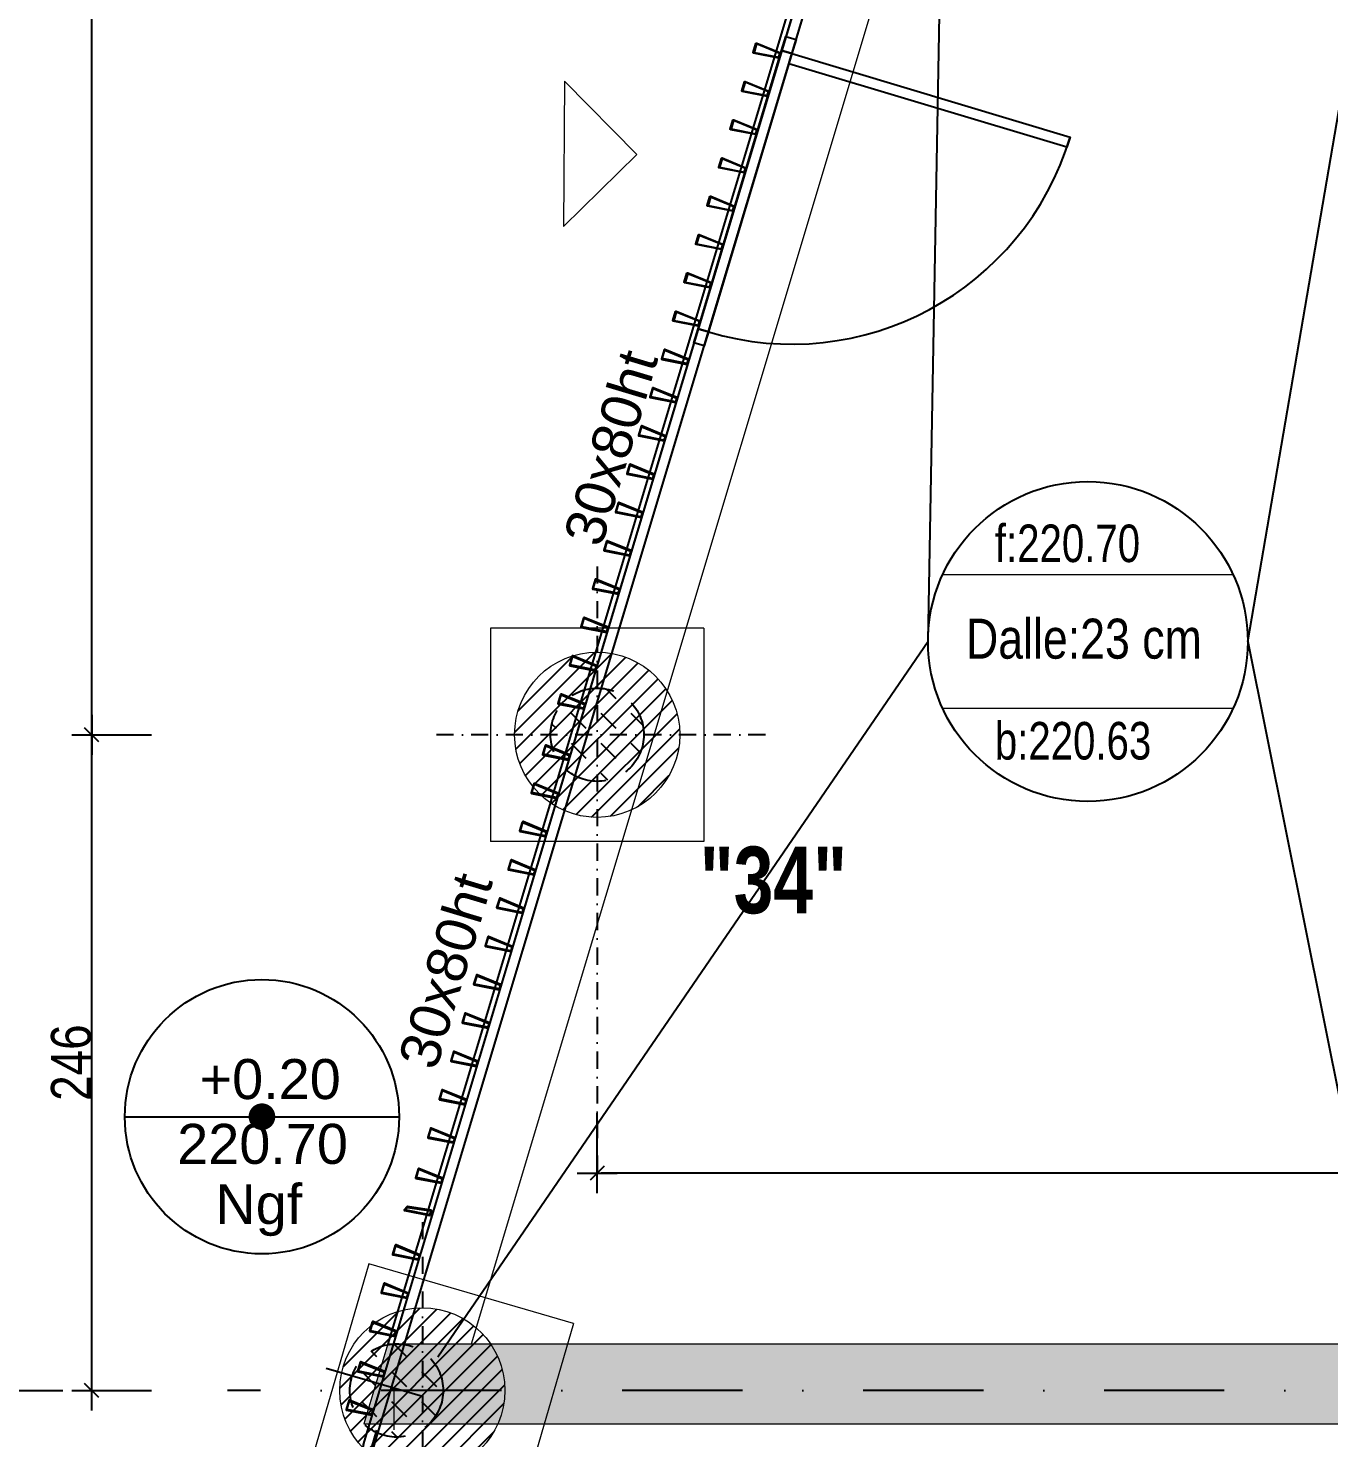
# Model space of a CAD drawing. Header units: centimetres. Extents: x 0 to 26456, y -12469 to -8269.
# Drawn here: x 21399 to 21887, y -11581 to -11052 of the extents above; entities that cross this region are included whole.
import ezdxf
from ezdxf.enums import TextEntityAlignment as Align

# ---------------------------------------------------------------- set-up
doc = ezdxf.new("R2010")
doc.units = ezdxf.units.CM
doc.header["$LTSCALE"] = 25.4
doc.header["$PDMODE"] = 1
doc.header["$PDSIZE"] = -2
doc.linetypes.add('CACHEX2', pattern=[19.05, 12.7, -6.35])
doc.linetypes.add('TIRETPTX2', pattern=[50.8, 25.4, -12.7, 0, -12.7])
for name, color, linetype in [('01_cote_gen', 4, 'Continuous'), ('01_linteaux', 2, 'Continuous'), ('01_murs_sup', 2, 'CACHEX2'), ('01_poch_murs', 253, 'Continuous'), ('01_texte', 230, 'Continuous'), ('AA_COTES', 2, 'Continuous')]:
    doc.layers.add(name, color=color, linetype=linetype)
for name, color, linetype, lineweight in [('01_murs_coup', 5, 'Continuous', 60), ('01_PIEUX', 5, 'Continuous', 60), ('B Général', 7, 'Continuous', 5)]:
    doc.layers.add(name, color=color, linetype=linetype, lineweight=lineweight)
doc.styles.add('Eurostile', font='')
doc.styles.add('impact', font='impact.ttf')
doc.styles.add('MATTE_TXT', font='arial.ttf')
doc.styles.add('STYLE2', font='ARIALN.TTF')
doc.styles.get('Eurostile').set_extended_font_data('Eurostile')
doc.dimstyles.new('JB50', dxfattribs={"dimscale": 0.1, "dimtxt": 150, "dimasz": 15, "dimexe": 0.1, "dimexo": 0.1, "dimgap": 0.09, "dimtad": 1, "dimdec": 1, "dimdsep": 46, "dimtxsty": 'STYLE2', "dimblk1": 'BOND_G', "dimblk2": 'BOND_D', "dimsah": 1, "dimcen": 1.5, "dimdle": 0.01, "dimse1": 1, "dimse2": 1, "dimclrd": 4, "dimclre": 2, "dimclrt": 6, "dimazin": 2, "dimtfac": 2.333333, "dimtdec": 1, "dimtix": 1, "dimtmove": 2, "dimatfit": 3, "dimldrblk": 'BOND_G', "dimfxl": 1, "dimtolj": 1, "dimtzin": 0, "dimarcsym": 0})

# ---------------------------------------------------------------- blocks, each defined once
blk = doc.blocks.new('BOND_G')
at = {"layer": 'AA_COTES', "color": 0}
for p, q in [((0, -5), (0, 15)), ((5, 0), (-5, 0)), ((1.77, 1.77), (-1.77, -1.77))]:
    blk.add_line(p, q, dxfattribs=at)
blk = doc.blocks.new('BOND_D')
at = {"layer": 'AA_COTES', "color": 0}
for p, q in [((0, 5), (0, -15)), ((5, 0), (-5, 0)), ((-1.77, -1.77), (1.77, 1.77))]:
    blk.add_line(p, q, dxfattribs=at)
blk = doc.blocks.new('*D111')
at = {"layer": '01_cote_gen', "color": 4, "lineweight": -2, "ltscale": 3, "transparency": 16777216}
blk.add_line((21423.11, -11315.92), (21423.11, -10481.12), dxfattribs=at)
at = {"layer": 'Defpoints', "color": 0, "ltscale": 3, "transparency": 16777216}
for p in [(21423.11, -10479.62), (21476.4, -10479.62), (21544.83, -11317.42)]:
    blk.add_point(p, dxfattribs=at)
at = {"layer": '01_cote_gen', "color": 4, "lineweight": -2, "ltscale": 3, "transparency": 16777216, "xscale": 1.5, "yscale": 1.5, "zscale": 1.5}
for name, p, rotation in [('BOND_D', (21423.11, -10479.62), 90), ('BOND_G', (21423.11, -11317.42), 270)]:
    blk.add_blockref(name, p, dxfattribs=dict(at, rotation=rotation))
at = {"layer": '01_cote_gen', "color": 6, "ltscale": 3, "transparency": 16777216, "insert": (21415.44, -10898.52), "char_height": 15, "attachment_point": 5, "rotation": 90, "style": 'STYLE2'}
blk.add_mtext('\\A1;837.8', dxfattribs=at)
blk = doc.blocks.new('*D112')
at = {"layer": '01_cote_gen', "color": 4, "lineweight": -2, "ltscale": 3, "transparency": 16777216}
blk.add_line((21389.84, -11561.94), (21389.84, -10481.12), dxfattribs=at)
at = {"layer": 'Defpoints', "color": 0, "ltscale": 3, "transparency": 16777216}
for p in [(21389.84, -10479.62), (21515.24, -10479.62), (21469.22, -11563.44)]:
    blk.add_point(p, dxfattribs=at)
at = {"layer": '01_cote_gen', "color": 4, "lineweight": -2, "ltscale": 3, "transparency": 16777216, "xscale": 1.5, "yscale": 1.5, "zscale": 1.5}
for name, p, rotation in [('BOND_D', (21389.84, -10479.62), 90), ('BOND_G', (21389.84, -11563.44), 270)]:
    blk.add_blockref(name, p, dxfattribs=dict(at, rotation=rotation))
at = {"layer": '01_cote_gen', "color": 6, "ltscale": 3, "transparency": 16777216, "insert": (21382.17, -11021.53), "char_height": 15, "attachment_point": 5, "rotation": 90, "style": 'STYLE2'}
blk.add_mtext('\\A1;1083.8', dxfattribs=at)
blk = doc.blocks.new('*D114')
at = {"layer": '01_cote_gen', "color": 4, "lineweight": -2, "ltscale": 3, "transparency": 16777216}
blk.add_line((22810.12, -11481.9), (21614.33, -11481.9), dxfattribs=at)
at = {"layer": 'Defpoints', "color": 0, "ltscale": 3, "transparency": 16777216}
for p in [(21612.83, -11481.9), (21612.83, -11487.2), (22811.62, -11483.03)]:
    blk.add_point(p, dxfattribs=at)
at = {"layer": '01_cote_gen', "color": 4, "lineweight": -2, "ltscale": 3, "transparency": 16777216, "xscale": 1.5, "yscale": 1.5, "zscale": 1.5, "rotation": 180}
blk.add_blockref('BOND_D', (21612.83, -11481.9), dxfattribs=at)
at = {"layer": '01_cote_gen', "color": 4, "lineweight": -2, "ltscale": 3, "transparency": 16777216, "xscale": 1.5, "yscale": 1.5, "zscale": 1.5}
blk.add_blockref('BOND_G', (22811.62, -11481.9), dxfattribs=at)
at = {"layer": '01_cote_gen', "color": 6, "ltscale": 3, "transparency": 16777216, "insert": (22212.22, -11474.23), "char_height": 15, "attachment_point": 5, "style": 'STYLE2'}
blk.add_mtext('\\A1;1198.8', dxfattribs=at)
blk = doc.blocks.new('*D115')
at = {"layer": '01_cote_gen', "color": 4, "lineweight": -2, "ltscale": 3, "transparency": 16777216}
blk.add_line((21423.11, -11561.94), (21423.11, -11318.92), dxfattribs=at)
at = {"layer": 'Defpoints', "color": 0, "ltscale": 3, "transparency": 16777216}
for p in [(21423.11, -11317.42), (21445.61, -11317.42), (21469.22, -11563.44)]:
    blk.add_point(p, dxfattribs=at)
at = {"layer": '01_cote_gen', "color": 4, "lineweight": -2, "ltscale": 3, "transparency": 16777216, "xscale": 1.5, "yscale": 1.5, "zscale": 1.5}
for name, p, rotation in [('BOND_D', (21423.11, -11317.42), 90), ('BOND_G', (21423.11, -11563.44), 270)]:
    blk.add_blockref(name, p, dxfattribs=dict(at, rotation=rotation))
at = {"layer": '01_cote_gen', "color": 6, "ltscale": 3, "transparency": 16777216, "insert": (21415.44, -11440.43), "char_height": 15, "attachment_point": 5, "rotation": 90, "style": 'STYLE2'}
blk.add_mtext('\\A1;246', dxfattribs=at)

msp = doc.modelspace()

# ---------------------------------------------------------------- hatches: boundary and pattern name
at = {"layer": '01_murs_sup', "ltscale": 3}
h = msp.add_hatch(dxfattribs=at)
h.set_pattern_fill('DASH', color=256, scale=2.5, angle=135)
h.paths.add_polyline_path([(21614.41, -11299.99), (21612.83, -11305.26), (21612.83, -11317.42), (21630.33, -11317.42, 0.38795)])
h.paths.add_polyline_path([(21612.83, -11305.26), (21612.83, -11299.92, 0.037778), (21610.2, -11300.12), (21605, -11317.42), (21609.18, -11317.42)])
h.paths.add_polyline_path([(21607.94, -11307.62, -0.386252), (21607.71, -11307.76), (21605.92, -11307.41), (21602.91, -11317.42), (21605, -11317.42)])
h.paths.add_polyline_path([(21605.92, -11307.41), (21599.46, -11306.13, 0.177143), (21595.33, -11317.42), (21602.91, -11317.42)])
h.paths.add_polyline_path([(21602.91, -11317.42), (21595.33, -11317.42, 0.07036), (21596.02, -11322.27), (21600.86, -11324.27)])
h.paths.add_polyline_path([(21605, -11317.42), (21602.91, -11317.42), (21600.86, -11324.27), (21602.55, -11324.96, -0.385626), (21602.67, -11325.2)])
h.paths.add_polyline_path([(21609.18, -11317.42), (21605, -11317.42), (21601.1, -11330.41, 0.060457), (21604.55, -11332.84)])
h.paths.add_polyline_path([(21600.77, -11324.56), (21596.13, -11322.64, 0.04755), (21597.41, -11325.71), (21600.26, -11326.27)])
h.paths.add_polyline_path([(21600.17, -11326.56), (21597.6, -11326.05, 0.047556), (21599.51, -11328.77)])
h.paths.add_polyline_path([(21602.2, -11326.77, -0.386252), (21601.97, -11326.91), (21600.17, -11326.56), (21599.51, -11328.77, 0.032738), (21601.1, -11330.41)])
h.paths.add_polyline_path([(21612.83, -11317.42), (21609.18, -11317.42), (21604.55, -11332.84, 0.123814), (21612.83, -11334.92)])
h.paths.add_polyline_path([(21630.33, -11317.42), (21612.83, -11317.42), (21612.83, -11334.92, 0.414214)])
h = msp.add_hatch(dxfattribs=at)
h.set_pattern_fill('DASH', color=256, scale=2.5, angle=135)
h.paths.add_polyline_path([(21534.22, -11546.26, 0.273566), (21520.87, -11558.05), (21529.89, -11560.69), (21530.7, -11557.99), (21523.03, -11556.47, -0.442739), (21522.88, -11556.22), (21523.89, -11552.85, -0.443391), (21524.16, -11552.72), (21531.39, -11555.7)])
h.paths.add_polyline_path([(21536.39, -11545.98, 0.031302), (21534.22, -11546.26), (21531.39, -11555.7), (21533.08, -11556.39, -0.385626), (21533.2, -11556.64)])
h.paths.add_polyline_path([(21540.5, -11546.2, 0.059007), (21536.39, -11545.98), (21531.81, -11561.25), (21535.65, -11562.37)])
h.paths.add_polyline_path([(21547.22, -11548.88, 0.104424), (21540.5, -11546.2), (21535.65, -11562.37), (21539.34, -11563.44), (21547.22, -11563.44)])
h.paths.add_polyline_path([(21547.22, -11548.88), (21547.22, -11563.44), (21555.02, -11563.44, 0.250892)])
h.paths.add_polyline_path([(21555.02, -11563.44), (21547.22, -11563.44), (21547.22, -11575.94), (21549.77, -11575.94, 0.201566)])
h.paths.add_polyline_path([(21547.22, -11565.74), (21539.34, -11563.44), (21536.58, -11563.44), (21536.58, -11575.94), (21547.22, -11575.94)])
h.paths.add_polyline_path([(21536.58, -11563.44), (21535.33, -11563.44), (21531.58, -11575.94), (21536.58, -11575.94)])
h.paths.add_polyline_path([(21531.58, -11575.94), (21530.51, -11579.48, 0.25519), (21547.22, -11578.01), (21547.22, -11575.94)])
h.paths.add_polyline_path([(21535.33, -11563.44), (21531.15, -11563.44), (21527.4, -11575.94), (21531.58, -11575.94)])
h.paths.add_polyline_path([(21531.15, -11563.44), (21529.06, -11563.44), (21527.08, -11570.07), (21528.77, -11570.76, -0.385626), (21528.88, -11571)])
h.paths.add_polyline_path([(21529.06, -11563.44), (21520.02, -11563.44, 0.056272), (21520.46, -11567.35), (21527.08, -11570.07)])
h.paths.add_polyline_path([(21529.89, -11560.69), (21520.87, -11558.05, 0.078431), (21520.02, -11563.44), (21529.06, -11563.44)])
h.paths.add_polyline_path([(21520.55, -11567.71, 0.052459), (21521.81, -11571.14), (21526.48, -11572.07), (21526.99, -11570.35)])
h.paths.add_polyline_path([(21526.39, -11572.36), (21521.98, -11571.48, 0.079726), (21525.27, -11575.94), (21525.31, -11575.94)])
h.paths.add_polyline_path([(21528.41, -11572.57, -0.386252), (21528.18, -11572.71), (21526.39, -11572.36), (21525.31, -11575.94), (21527.4, -11575.94)])
h.paths.add_polyline_path([(21531.58, -11575.94), (21527.4, -11575.94), (21526.96, -11577.4, 0.059007), (21530.51, -11579.48)])
at = {"layer": '01_poch_murs'}
h = msp.add_hatch(dxfattribs=at)
h.set_pattern_fill('ANSI31', color=256, scale=1.5)
h.set_pattern_definition([(45, (3404.137, -2614.154), (-3.367596, 3.367596), [])])
h.paths.add_polyline_path([(21612.83, -11286.42, 0.414214), (21581.83, -11317.42), (21612.83, -11317.42)])
h.paths.add_polyline_path([(21612.83, -11317.42), (21581.83, -11317.42, 0.414214), (21612.83, -11348.42)])
h.paths.add_polyline_path([(21612.83, -11286.42), (21612.83, -11317.42), (21643.83, -11317.42, 0.414214)])
h.paths.add_polyline_path([(21643.83, -11317.42), (21612.83, -11317.42), (21612.83, -11348.42, 0.414214)])
at = {"layer": '01_poch_murs', "ltscale": 3}
h = msp.add_hatch(color=256, dxfattribs=at)
h.dxf.hatch_style = 1
h.paths.add_polyline_path([(22483.71, -11341.51, -0.131255), (22467.71, -11341.51), (22467.71, -11545.94), (22354.29, -11545.94), (22354.29, -11575.94), (22483.71, -11575.94)])
h.paths.add_polyline_path([(22354.29, -11545.94), (22339.87, -11545.94, -0.151103), (22345.29, -11563.44, -0.104127), (22342.66, -11575.94), (22354.29, -11575.94)])
h.paths.add_polyline_path([(22345.29, -11563.44, 0.151103), (22339.87, -11545.94), (22288.7, -11545.94, 0.151103), (22283.29, -11563.44, 0.104127), (22285.92, -11575.94), (22342.66, -11575.94, 0.104127)])
h.paths.add_polyline_path([(22288.7, -11545.94), (22274.29, -11545.94), (22274.29, -11575.94), (22285.92, -11575.94, -0.104127), (22283.29, -11563.44, -0.151103)])
h.paths.add_polyline_path([(22274.29, -11545.94), (21979.24, -11545.94), (21979.24, -11575.94), (22274.29, -11575.94)])
h.paths.add_polyline_path([(21979.24, -11545.94), (21964.83, -11545.94, -0.151103), (21970.24, -11563.44, -0.104127), (21967.61, -11575.94), (21979.24, -11575.94)])
h.paths.add_polyline_path([(21964.83, -11545.94), (21922.04, -11545.94), (21922.04, -11575.94), (21967.61, -11575.94, 0.104127), (21970.24, -11563.44, 0.151103)])
h.paths.add_polyline_path([(21922.04, -11545.94), (21913.65, -11545.94, 0.151103), (21908.24, -11563.44, 0.104127), (21910.87, -11575.94), (21922.04, -11575.94)])
h.paths.add_polyline_path([(21908.24, -11563.44, -0.10414), (21910.87, -11550.94), (21909.87, -11545.94), (21899.24, -11545.94), (21899.24, -11575.94), (21910.87, -11575.94, -0.104127)])
h.paths.add_polyline_path([(21899.24, -11545.94), (21601.76, -11545.94), (21593, -11575.94), (21899.24, -11575.94)])
h.paths.add_polyline_path([(21601.76, -11545.94), (21572.81, -11545.94, -0.151096), (21578.22, -11563.44, -0.104134), (21575.59, -11575.94), (21593, -11575.94)])
h.paths.add_polyline_path([(21572.81, -11545.94), (21534.32, -11545.94), (21525.31, -11575.94), (21575.59, -11575.94, 0.104134), (21578.22, -11563.44, 0.151096)])
at = {"layer": '01_poch_murs'}
h = msp.add_hatch(dxfattribs=at)
h.set_pattern_fill('ANSI31', color=256, scale=1.5)
h.set_pattern_definition([(45, (3338.5287, -2860.176), (-3.367596, 3.367596), [])])
h.paths.add_polyline_path([(21547.22, -11532.44, 0.414214), (21516.22, -11563.44), (21547.22, -11563.44)])
h.paths.add_polyline_path([(21547.22, -11563.44), (21516.22, -11563.44, 0.414214), (21547.22, -11594.44)])
h.paths.add_polyline_path([(21547.22, -11532.44), (21547.22, -11563.44), (21578.22, -11563.44, 0.414214)])
h.paths.add_polyline_path([(21578.22, -11563.44), (21547.22, -11563.44), (21547.22, -11594.44, 0.414214)])

# ---------------------------------------------------------------- linework, layer by layer
at = {"layer": '01_cote_gen', "ltscale": 3}
msp.add_line((21547.22, -11565.74), (21511.17, -11555.22), dxfattribs=at)
at = {"layer": '01_linteaux', "linetype": 'Continuous'}
for p, q in [((21950.46, -10159.62), (21534.32, -11545.94)), ((21726.93, -10911.25), (21525.05, -11583.77)), ((21530.15, -11580.68), (21730.76, -10912.4)), ((21477.07, -11760.29), (21530.16, -11578.38)), ((21530.16, -11580.68), (21530.15, -11580.68))]:
    msp.add_line(p, q, dxfattribs=at)
at = {"layer": '01_linteaux', "linetype": 'TIRETPTX2', "ltscale": 0.01}
for p, q in [((21612.83, -11254.26), (21612.83, -11487.2)), ((21675.99, -11317.42), (21549.67, -11317.42)), ((21547.22, -11500.29), (21547.22, -11626.6))]:
    msp.add_line(p, q, dxfattribs=at)
at = {"layer": '01_linteaux', "linetype": 'TIRETPTX2', "ltscale": 0.07}
msp.add_line((24018.35, -11563.44), (21474.06, -11563.44), dxfattribs=at)
at = {"layer": '01_linteaux', "linetype": 'Continuous', "flags": 128}
for points in [[(21477.07, -11762.59), (21530.16, -11580.68), (21530.15, -11580.68), (21730.76, -10912.4), (21726.93, -10911.25), (21525.05, -11583.77), (21525.09, -11583.78), (21473.28, -11761.31)], [(21681.42, -11061.81), (21672.68, -11058.24), (21671.73, -11061.39), (21681, -11063.21)], [(21682.06, -11060.7), (21683.64, -11055.46), (21687.47, -11056.61), (21685.9, -11061.85)], [(21682.06, -11060.7), (21685.9, -11061.85), (21654.56, -11166.25), (21650.73, -11165.1)], [(21684.75, -11065.68), (21685.9, -11061.85), (21790.29, -11093.19), (21789.14, -11097.02)], [(21677.11, -11076.18), (21668.36, -11072.61), (21667.42, -11075.76), (21676.69, -11077.57)], [(21672.79, -11090.55), (21664.05, -11086.98), (21663.1, -11090.13), (21672.37, -11091.94)], [(21668.48, -11104.92), (21659.74, -11101.34), (21658.79, -11104.5), (21668.06, -11106.31)], [(21664.17, -11119.29), (21655.42, -11115.71), (21654.48, -11118.87), (21663.75, -11120.68)], [(21659.85, -11133.65), (21651.11, -11130.08), (21650.16, -11133.24), (21659.43, -11135.05)], [(21655.54, -11148.02), (21646.8, -11144.45), (21645.85, -11147.6), (21655.12, -11149.42)], [(21651.23, -11162.39), (21642.48, -11158.82), (21641.54, -11161.97), (21650.81, -11163.79)], [(21649.15, -11170.37), (21650.73, -11165.1), (21654.56, -11166.25), (21652.98, -11171.52)], [(21646.5, -11178.13), (21637.24, -11176.3), (21638.18, -11173.15), (21646.92, -11176.74)], [(21642.19, -11192.5), (21632.92, -11190.67), (21633.87, -11187.51), (21642.61, -11191.11)], [(21637.87, -11206.87), (21628.61, -11205.04), (21629.56, -11201.88), (21638.29, -11205.48)], [(21633.56, -11221.24), (21624.3, -11219.41), (21625.24, -11216.25), (21633.98, -11219.84)], [(21629.25, -11235.61), (21619.98, -11233.78), (21620.93, -11230.62), (21629.67, -11234.21)], [(21624.94, -11249.98), (21615.67, -11248.14), (21616.62, -11244.99), (21625.35, -11248.58)], [(21624.94, -11249.98), (21615.67, -11248.14), (21616.62, -11244.99), (21625.35, -11248.58)], [(21620.62, -11264.34), (21611.36, -11262.51), (21612.3, -11259.36), (21621.04, -11262.95)], [(21620.62, -11264.34), (21611.36, -11262.51), (21612.3, -11259.36), (21621.04, -11262.95)], [(21616.31, -11278.71), (21607.04, -11276.88), (21607.99, -11273.73), (21616.73, -11277.32)], [(21616.31, -11278.71), (21607.04, -11276.88), (21607.99, -11273.73), (21616.73, -11277.32)], [(21612, -11293.08), (21602.73, -11291.25), (21603.68, -11288.09), (21612.41, -11291.69)], [(21612, -11293.08), (21602.73, -11291.25), (21603.68, -11288.09), (21612.41, -11291.69)], [(21607.68, -11307.45), (21598.42, -11305.62), (21599.37, -11302.46), (21608.1, -11306.06)], [(21607.68, -11307.45), (21598.42, -11305.62), (21599.37, -11302.46), (21608.1, -11306.06)], [(21601.93, -11326.6), (21592.67, -11324.77), (21593.62, -11321.61), (21602.35, -11325.21)], [(21601.93, -11326.6), (21592.67, -11324.77), (21593.62, -11321.61), (21602.35, -11325.21)], [(21597.62, -11340.97), (21588.36, -11339.14), (21589.3, -11335.98), (21598.04, -11339.57)], [(21597.62, -11340.97), (21588.36, -11339.14), (21589.3, -11335.98), (21598.04, -11339.57)], [(21593.31, -11355.34), (21584.04, -11353.5), (21584.99, -11350.35), (21593.73, -11353.94)], [(21593.31, -11355.34), (21584.04, -11353.5), (21584.99, -11350.35), (21593.73, -11353.94)], [(21588.99, -11369.71), (21579.73, -11367.87), (21580.68, -11364.72), (21589.41, -11368.31)], [(21588.99, -11369.71), (21579.73, -11367.87), (21580.68, -11364.72), (21589.41, -11368.31)], [(21584.68, -11384.07), (21575.42, -11382.24), (21576.36, -11379.09), (21585.1, -11382.68)], [(21584.68, -11384.07), (21575.42, -11382.24), (21576.36, -11379.09), (21585.1, -11382.68)], [(21580.37, -11398.44), (21571.1, -11396.61), (21572.05, -11393.46), (21580.79, -11397.05)], [(21580.37, -11398.44), (21571.1, -11396.61), (21572.05, -11393.46), (21580.79, -11397.05)], [(21576.06, -11412.81), (21566.79, -11410.98), (21567.74, -11407.82), (21576.47, -11411.42)], [(21576.06, -11412.81), (21566.79, -11410.98), (21567.74, -11407.82), (21576.47, -11411.42)], [(21571.74, -11427.18), (21562.48, -11425.35), (21563.43, -11422.19), (21572.16, -11425.79)], [(21571.74, -11427.18), (21562.48, -11425.35), (21563.43, -11422.19), (21572.16, -11425.79)], [(21567.43, -11441.55), (21558.16, -11439.72), (21559.11, -11436.56), (21567.85, -11440.15)], [(21567.43, -11441.55), (21558.16, -11439.72), (21559.11, -11436.56), (21567.85, -11440.15)], [(21563.12, -11455.92), (21553.85, -11454.08), (21554.8, -11450.93), (21563.53, -11454.52)], [(21563.12, -11455.92), (21553.85, -11454.08), (21554.8, -11450.93), (21563.53, -11454.52)], [(21558.8, -11470.29), (21549.54, -11468.45), (21550.49, -11465.3), (21559.22, -11468.89)], [(21558.8, -11470.29), (21549.54, -11468.45), (21550.49, -11465.3), (21559.22, -11468.89)], [(21554.26, -11485.42), (21545, -11483.59), (21545.94, -11480.43), (21554.68, -11484.03)], [(21554.26, -11485.42), (21545, -11483.59), (21545.94, -11480.43), (21554.68, -11484.03)], [(21549.95, -11497.49), (21540.68, -11495.66), (21541.63, -11494.8), (21550.37, -11496.1)], [(21549.95, -11497.49), (21540.68, -11495.66), (21541.63, -11494.8), (21550.37, -11496.1)], [(21545.63, -11514.16), (21536.37, -11512.33), (21537.32, -11509.17), (21546.05, -11512.76)], [(21541.32, -11528.53), (21532.06, -11526.69), (21533, -11523.54), (21541.74, -11527.13)], [(21537.01, -11542.9), (21527.74, -11541.06), (21528.69, -11537.91), (21537.43, -11541.5)], [(21532.46, -11558.03), (21523.2, -11556.2), (21524.15, -11553.04), (21532.88, -11556.64)], [(21528.15, -11572.4), (21518.89, -11570.57), (21519.83, -11567.41), (21528.57, -11571)]]:
    msp.add_lwpolyline(points, close=True, dxfattribs=at)
at = {"layer": '01_linteaux', "linetype": 'Continuous'}
for points in [[(21672.69, -11057.92), (21681.62, -11061.57, -0.386252), (21681.73, -11061.81), (21681.26, -11063.38, -0.385626), (21681.03, -11063.52), (21671.56, -11061.67, -0.443391), (21671.41, -11061.41), (21672.42, -11058.05, -0.442739), (21672.69, -11057.92)], [(21668.38, -11072.29), (21677.3, -11075.94, -0.386252), (21677.42, -11076.18), (21676.95, -11077.75, -0.385626), (21676.72, -11077.89), (21667.25, -11076.04, -0.443391), (21667.1, -11075.78), (21668.11, -11072.41, -0.442739), (21668.38, -11072.29)], [(21664.06, -11086.66), (21672.99, -11090.31, -0.386252), (21673.11, -11090.55), (21672.63, -11092.12, -0.385626), (21672.4, -11092.25), (21662.94, -11090.4, -0.443391), (21662.78, -11090.15), (21663.79, -11086.78, -0.442739), (21664.06, -11086.66)], [(21659.75, -11101.02), (21668.68, -11104.67, -0.386252), (21668.79, -11104.92), (21668.32, -11106.48, -0.385626), (21668.09, -11106.62), (21658.62, -11104.77, -0.443391), (21658.47, -11104.52), (21659.48, -11101.15, -0.442739), (21659.75, -11101.02)], [(21655.44, -11115.39), (21664.36, -11119.04, -0.386252), (21664.48, -11119.28), (21664.01, -11120.85, -0.385626), (21663.78, -11120.99), (21654.31, -11119.14, -0.443391), (21654.16, -11118.89), (21655.17, -11115.52, -0.442739), (21655.44, -11115.39)], [(21651.12, -11129.76), (21660.05, -11133.41, -0.386252), (21660.17, -11133.65), (21659.7, -11135.22, -0.385626), (21659.47, -11135.36), (21650, -11133.51, -0.443391), (21649.84, -11133.26), (21650.86, -11129.89, -0.442739), (21651.12, -11129.76)], [(21646.81, -11144.13), (21655.74, -11147.78, -0.386252), (21655.85, -11148.02), (21655.38, -11149.59, -0.385626), (21655.15, -11149.73), (21645.68, -11147.88, -0.443391), (21645.53, -11147.62), (21646.54, -11144.26, -0.442739), (21646.81, -11144.13)], [(21642.5, -11158.5), (21651.42, -11162.15, -0.386252), (21651.54, -11162.39), (21651.07, -11163.96, -0.385626), (21650.84, -11164.1), (21641.37, -11162.25, -0.443391), (21641.22, -11161.99), (21642.23, -11158.63, -0.442739), (21642.5, -11158.5)], [(21637.07, -11176.57), (21646.53, -11178.45, 0.386252), (21646.76, -11178.31), (21647.23, -11176.74, 0.385626), (21647.12, -11176.5), (21638.2, -11172.83, 0.443391), (21637.93, -11172.95), (21636.92, -11176.32, 0.442739), (21637.07, -11176.57)], [(21632.76, -11190.94), (21642.22, -11192.81, 0.386252), (21642.45, -11192.68), (21642.92, -11191.11, 0.385626), (21642.8, -11190.86), (21633.88, -11187.2, 0.443391), (21633.61, -11187.32), (21632.6, -11190.69, 0.442739), (21632.76, -11190.94)], [(21628.44, -11205.31), (21637.91, -11207.18, 0.386252), (21638.14, -11207.04), (21638.61, -11205.48, 0.385626), (21638.49, -11205.23), (21629.57, -11201.56, 0.443391), (21629.3, -11201.69), (21628.29, -11205.06, 0.442739), (21628.44, -11205.31)], [(21624.13, -11219.68), (21633.59, -11221.55, 0.386252), (21633.82, -11221.41), (21634.29, -11219.84, 0.385626), (21634.18, -11219.6), (21625.26, -11215.93, 0.443391), (21624.99, -11216.06), (21623.98, -11219.43, 0.442739), (21624.13, -11219.68)], [(21619.82, -11234.05), (21629.28, -11235.92, 0.386252), (21629.51, -11235.78), (21629.98, -11234.21, 0.385626), (21629.86, -11233.97), (21620.94, -11230.3, 0.443391), (21620.68, -11230.43), (21619.66, -11233.79, 0.442739), (21619.82, -11234.05)], [(21536.2, -11512.6), (21545.66, -11514.47, 0.386252), (21545.89, -11514.33), (21546.37, -11512.76, 0.385626), (21546.25, -11512.52), (21537.33, -11508.85, 0.443391), (21537.06, -11508.98), (21536.05, -11512.35, 0.442739), (21536.2, -11512.6)], [(21531.89, -11526.97), (21541.35, -11528.84, 0.386252), (21541.58, -11528.7), (21542.05, -11527.13, 0.385626), (21541.94, -11526.89), (21533.01, -11523.22, 0.443391), (21532.75, -11523.35), (21531.74, -11526.71, 0.442739), (21531.89, -11526.97)], [(21527.58, -11541.34), (21537.04, -11543.21, 0.386252), (21537.27, -11543.07), (21537.74, -11541.5, 0.385626), (21537.62, -11541.26), (21528.7, -11537.59, 0.443391), (21528.43, -11537.72), (21527.42, -11541.08, 0.442739), (21527.58, -11541.34)], [(21523.03, -11556.47), (21532.49, -11558.34, 0.386252), (21532.72, -11558.2), (21533.2, -11556.64, 0.385626), (21533.08, -11556.39), (21524.16, -11552.72, 0.443391), (21523.89, -11552.85), (21522.88, -11556.22, 0.442739), (21523.03, -11556.47)], [(21518.72, -11570.84), (21528.18, -11572.71, 0.386252), (21528.41, -11572.57), (21528.88, -11571, 0.385626), (21528.77, -11570.76), (21519.85, -11567.09, 0.443391), (21519.58, -11567.22), (21518.57, -11570.59, 0.442739), (21518.72, -11570.84)]]:
    msp.add_lwpolyline(points, format="xyb", close=True, dxfattribs=at)
at = {"layer": '01_linteaux', "linetype": 'Continuous', "flags": 128}
for points in [[(21672.69, -11057.92), (21681.62, -11061.57, -0.386252), (21681.73, -11061.81), (21681.26, -11063.38, -0.385626), (21681.03, -11063.52), (21671.56, -11061.67, -0.443391), (21671.41, -11061.41), (21672.42, -11058.05, -0.442739), (21672.69, -11057.92)], [(21668.38, -11072.29), (21677.3, -11075.94, -0.386252), (21677.42, -11076.18), (21676.95, -11077.75, -0.385626), (21676.72, -11077.89), (21667.25, -11076.04, -0.443391), (21667.1, -11075.78), (21668.11, -11072.41, -0.442739), (21668.38, -11072.29)], [(21664.06, -11086.66), (21672.99, -11090.31, -0.386252), (21673.11, -11090.55), (21672.63, -11092.12, -0.385626), (21672.4, -11092.25), (21662.94, -11090.4, -0.443391), (21662.78, -11090.15), (21663.79, -11086.78, -0.442739), (21664.06, -11086.66)], [(21659.75, -11101.02), (21668.68, -11104.67, -0.386252), (21668.79, -11104.92), (21668.32, -11106.48, -0.385626), (21668.09, -11106.62), (21658.62, -11104.77, -0.443391), (21658.47, -11104.52), (21659.48, -11101.15, -0.442739), (21659.75, -11101.02)], [(21655.44, -11115.39), (21664.36, -11119.04, -0.386252), (21664.48, -11119.28), (21664.01, -11120.85, -0.385626), (21663.78, -11120.99), (21654.31, -11119.14, -0.443391), (21654.16, -11118.89), (21655.17, -11115.52, -0.442739), (21655.44, -11115.39)], [(21651.12, -11129.76), (21660.05, -11133.41, -0.386252), (21660.17, -11133.65), (21659.7, -11135.22, -0.385626), (21659.47, -11135.36), (21650, -11133.51, -0.443391), (21649.84, -11133.26), (21650.86, -11129.89, -0.442739), (21651.12, -11129.76)], [(21646.81, -11144.13), (21655.74, -11147.78, -0.386252), (21655.85, -11148.02), (21655.38, -11149.59, -0.385626), (21655.15, -11149.73), (21645.68, -11147.88, -0.443391), (21645.53, -11147.62), (21646.54, -11144.26, -0.442739), (21646.81, -11144.13)], [(21642.5, -11158.5), (21651.42, -11162.15, -0.386252), (21651.54, -11162.39), (21651.07, -11163.96, -0.385626), (21650.84, -11164.1), (21641.37, -11162.25, -0.443391), (21641.22, -11161.99), (21642.23, -11158.63, -0.442739), (21642.5, -11158.5)], [(21637.07, -11176.57), (21646.53, -11178.45, 0.386252), (21646.76, -11178.31), (21647.23, -11176.74, 0.385626), (21647.12, -11176.5), (21638.2, -11172.83, 0.443391), (21637.93, -11172.95), (21636.92, -11176.32, 0.442739), (21637.07, -11176.57)], [(21632.76, -11190.94), (21642.22, -11192.81, 0.386252), (21642.45, -11192.68), (21642.92, -11191.11, 0.385626), (21642.8, -11190.86), (21633.88, -11187.2, 0.443391), (21633.61, -11187.32), (21632.6, -11190.69, 0.442739), (21632.76, -11190.94)], [(21628.44, -11205.31), (21637.91, -11207.18, 0.386252), (21638.14, -11207.04), (21638.61, -11205.48, 0.385626), (21638.49, -11205.23), (21629.57, -11201.56, 0.443391), (21629.3, -11201.69), (21628.29, -11205.06, 0.442739), (21628.44, -11205.31)], [(21624.13, -11219.68), (21633.59, -11221.55, 0.386252), (21633.82, -11221.41), (21634.29, -11219.84, 0.385626), (21634.18, -11219.6), (21625.26, -11215.93, 0.443391), (21624.99, -11216.06), (21623.98, -11219.43, 0.442739), (21624.13, -11219.68)], [(21619.82, -11234.05), (21629.28, -11235.92, 0.386252), (21629.51, -11235.78), (21629.98, -11234.21, 0.385626), (21629.86, -11233.97), (21620.94, -11230.3, 0.443391), (21620.68, -11230.43), (21619.66, -11233.79, 0.442739), (21619.82, -11234.05)], [(21615.5, -11248.42), (21624.97, -11250.29, 0.386252), (21625.2, -11250.15), (21625.67, -11248.58, 0.385626), (21625.55, -11248.34), (21616.63, -11244.67, 0.443391), (21616.36, -11244.8), (21615.35, -11248.16, 0.442739), (21615.5, -11248.42)], [(21615.5, -11248.42), (21624.97, -11250.29, 0.386252), (21625.2, -11250.15), (21625.67, -11248.58, 0.385626), (21625.55, -11248.34), (21616.63, -11244.67, 0.443391), (21616.36, -11244.8), (21615.35, -11248.16, 0.442739), (21615.5, -11248.42)], [(21611.19, -11262.79), (21620.65, -11264.66, 0.386252), (21620.88, -11264.52), (21621.35, -11262.95, 0.385626), (21621.24, -11262.71), (21612.32, -11259.04, 0.443391), (21612.05, -11259.17), (21611.04, -11262.53, 0.442739), (21611.19, -11262.79)], [(21611.19, -11262.79), (21620.65, -11264.66, 0.386252), (21620.88, -11264.52), (21621.35, -11262.95, 0.385626), (21621.24, -11262.71), (21612.32, -11259.04, 0.443391), (21612.05, -11259.17), (21611.04, -11262.53, 0.442739), (21611.19, -11262.79)], [(21606.88, -11277.15), (21616.34, -11279.03, 0.386252), (21616.57, -11278.89), (21617.04, -11277.32, 0.385626), (21616.93, -11277.08), (21608, -11273.41, 0.443391), (21607.74, -11273.53), (21606.73, -11276.9, 0.442739), (21606.88, -11277.15)], [(21606.88, -11277.15), (21616.34, -11279.03, 0.386252), (21616.57, -11278.89), (21617.04, -11277.32, 0.385626), (21616.93, -11277.08), (21608, -11273.41, 0.443391), (21607.74, -11273.53), (21606.73, -11276.9, 0.442739), (21606.88, -11277.15)], [(21602.56, -11291.52), (21612.03, -11293.39, 0.386252), (21612.26, -11293.26), (21612.73, -11291.69, 0.385626), (21612.61, -11291.44), (21603.69, -11287.78, 0.443391), (21603.42, -11287.9), (21602.41, -11291.27, 0.442739), (21602.56, -11291.52)], [(21602.56, -11291.52), (21612.03, -11293.39, 0.386252), (21612.26, -11293.26), (21612.73, -11291.69, 0.385626), (21612.61, -11291.44), (21603.69, -11287.78, 0.443391), (21603.42, -11287.9), (21602.41, -11291.27, 0.442739), (21602.56, -11291.52)], [(21598.25, -11305.89), (21607.71, -11307.76, 0.386252), (21607.94, -11307.62), (21608.41, -11306.06, 0.385626), (21608.3, -11305.81), (21599.38, -11302.14, 0.443391), (21599.11, -11302.27), (21598.1, -11305.64, 0.442739), (21598.25, -11305.89)], [(21598.25, -11305.89), (21607.71, -11307.76, 0.386252), (21607.94, -11307.62), (21608.41, -11306.06, 0.385626), (21608.3, -11305.81), (21599.38, -11302.14, 0.443391), (21599.11, -11302.27), (21598.1, -11305.64, 0.442739), (21598.25, -11305.89)], [(21592.5, -11325.04), (21601.97, -11326.91, 0.386252), (21602.2, -11326.77), (21602.67, -11325.2, 0.385626), (21602.55, -11324.96), (21593.63, -11321.29, 0.443391), (21593.36, -11321.42), (21592.35, -11324.79, 0.442739), (21592.5, -11325.04)], [(21592.5, -11325.04), (21601.97, -11326.91, 0.386252), (21602.2, -11326.77), (21602.67, -11325.2, 0.385626), (21602.55, -11324.96), (21593.63, -11321.29, 0.443391), (21593.36, -11321.42), (21592.35, -11324.79, 0.442739), (21592.5, -11325.04)], [(21588.19, -11339.41), (21597.65, -11341.28, 0.386252), (21597.88, -11341.14), (21598.35, -11339.57, 0.385626), (21598.24, -11339.33), (21589.32, -11335.66, 0.443391), (21589.05, -11335.79), (21588.04, -11339.16, 0.442739), (21588.19, -11339.41)], [(21588.19, -11339.41), (21597.65, -11341.28, 0.386252), (21597.88, -11341.14), (21598.35, -11339.57, 0.385626), (21598.24, -11339.33), (21589.32, -11335.66, 0.443391), (21589.05, -11335.79), (21588.04, -11339.16, 0.442739), (21588.19, -11339.41)], [(21583.88, -11353.78), (21593.34, -11355.65, 0.386252), (21593.57, -11355.51), (21594.04, -11353.94, 0.385626), (21593.92, -11353.7), (21585, -11350.03, 0.443391), (21584.74, -11350.16), (21583.72, -11353.52, 0.442739), (21583.88, -11353.78)], [(21583.88, -11353.78), (21593.34, -11355.65, 0.386252), (21593.57, -11355.51), (21594.04, -11353.94, 0.385626), (21593.92, -11353.7), (21585, -11350.03, 0.443391), (21584.74, -11350.16), (21583.72, -11353.52, 0.442739), (21583.88, -11353.78)], [(21579.56, -11368.15), (21589.03, -11370.02, 0.386252), (21589.26, -11369.88), (21589.73, -11368.31, 0.385626), (21589.61, -11368.07), (21580.69, -11364.4, 0.443391), (21580.42, -11364.53), (21579.41, -11367.89, 0.442739), (21579.56, -11368.15)], [(21579.56, -11368.15), (21589.03, -11370.02, 0.386252), (21589.26, -11369.88), (21589.73, -11368.31, 0.385626), (21589.61, -11368.07), (21580.69, -11364.4, 0.443391), (21580.42, -11364.53), (21579.41, -11367.89, 0.442739), (21579.56, -11368.15)], [(21575.25, -11382.51), (21584.71, -11384.39, 0.386252), (21584.94, -11384.25), (21585.41, -11382.68, 0.385626), (21585.3, -11382.44), (21576.38, -11378.77, 0.443391), (21576.11, -11378.89), (21575.1, -11382.26, 0.442739), (21575.25, -11382.51)], [(21575.25, -11382.51), (21584.71, -11384.39, 0.386252), (21584.94, -11384.25), (21585.41, -11382.68, 0.385626), (21585.3, -11382.44), (21576.38, -11378.77, 0.443391), (21576.11, -11378.89), (21575.1, -11382.26, 0.442739), (21575.25, -11382.51)], [(21570.94, -11396.88), (21580.4, -11398.75, 0.386252), (21580.63, -11398.62), (21581.1, -11397.05, 0.385626), (21580.99, -11396.81), (21572.06, -11393.14, 0.443391), (21571.8, -11393.26), (21570.79, -11396.63, 0.442739), (21570.94, -11396.88)], [(21570.94, -11396.88), (21580.4, -11398.75, 0.386252), (21580.63, -11398.62), (21581.1, -11397.05, 0.385626), (21580.99, -11396.81), (21572.06, -11393.14, 0.443391), (21571.8, -11393.26), (21570.79, -11396.63, 0.442739), (21570.94, -11396.88)], [(21566.62, -11411.25), (21576.09, -11413.12, 0.386252), (21576.32, -11412.98), (21576.79, -11411.42, 0.385626), (21576.67, -11411.17), (21567.75, -11407.5, 0.443391), (21567.48, -11407.63), (21566.47, -11411, 0.442739), (21566.62, -11411.25)], [(21566.62, -11411.25), (21576.09, -11413.12, 0.386252), (21576.32, -11412.98), (21576.79, -11411.42, 0.385626), (21576.67, -11411.17), (21567.75, -11407.5, 0.443391), (21567.48, -11407.63), (21566.47, -11411, 0.442739), (21566.62, -11411.25)], [(21562.31, -11425.62), (21571.77, -11427.49, 0.386252), (21572, -11427.35), (21572.47, -11425.78, 0.385626), (21572.36, -11425.54), (21563.44, -11421.87, 0.443391), (21563.17, -11422), (21562.16, -11425.37, 0.442739), (21562.31, -11425.62)], [(21562.31, -11425.62), (21571.77, -11427.49, 0.386252), (21572, -11427.35), (21572.47, -11425.78, 0.385626), (21572.36, -11425.54), (21563.44, -11421.87, 0.443391), (21563.17, -11422), (21562.16, -11425.37, 0.442739), (21562.31, -11425.62)], [(21558, -11439.99), (21567.46, -11441.86, 0.386252), (21567.69, -11441.72), (21568.16, -11440.15, 0.385626), (21568.05, -11439.91), (21559.12, -11436.24, 0.443391), (21558.86, -11436.37), (21557.85, -11439.74, 0.442739), (21558, -11439.99)], [(21558, -11439.99), (21567.46, -11441.86, 0.386252), (21567.69, -11441.72), (21568.16, -11440.15, 0.385626), (21568.05, -11439.91), (21559.12, -11436.24, 0.443391), (21558.86, -11436.37), (21557.85, -11439.74, 0.442739), (21558, -11439.99)], [(21553.69, -11454.36), (21563.15, -11456.23, 0.386252), (21563.38, -11456.09), (21563.85, -11454.52, 0.385626), (21563.73, -11454.28), (21554.81, -11450.61, 0.443391), (21554.54, -11450.74), (21553.53, -11454.1, 0.442739), (21553.69, -11454.36)], [(21553.69, -11454.36), (21563.15, -11456.23, 0.386252), (21563.38, -11456.09), (21563.85, -11454.52, 0.385626), (21563.73, -11454.28), (21554.81, -11450.61, 0.443391), (21554.54, -11450.74), (21553.53, -11454.1, 0.442739), (21553.69, -11454.36)], [(21549.37, -11468.73), (21558.83, -11470.6, 0.386252), (21559.06, -11470.46), (21559.53, -11468.89, 0.385626), (21559.42, -11468.65), (21550.5, -11464.98, 0.443391), (21550.23, -11465.11), (21549.22, -11468.47, 0.442739), (21549.37, -11468.73)], [(21549.37, -11468.73), (21558.83, -11470.6, 0.386252), (21559.06, -11470.46), (21559.53, -11468.89, 0.385626), (21559.42, -11468.65), (21550.5, -11464.98, 0.443391), (21550.23, -11465.11), (21549.22, -11468.47, 0.442739), (21549.37, -11468.73)], [(21544.83, -11483.86), (21554.29, -11485.73, 0.386252), (21554.52, -11485.59), (21554.99, -11484.03, 0.385626), (21554.88, -11483.78), (21545.95, -11480.11, 0.443391), (21545.69, -11480.24), (21544.68, -11483.61, 0.442739), (21544.83, -11483.86)], [(21544.83, -11483.86), (21554.29, -11485.73, 0.386252), (21554.52, -11485.59), (21554.99, -11484.03, 0.385626), (21554.88, -11483.78), (21545.95, -11480.11, 0.443391), (21545.69, -11480.24), (21544.68, -11483.61, 0.442739), (21544.83, -11483.86)], [(21540.52, -11495.93), (21549.98, -11497.8, 0.386252), (21550.21, -11497.66), (21550.68, -11496.09, 0.385626), (21550.56, -11495.85), (21541.64, -11494.48, 0.443391), (21541.37, -11494.61), (21540.36, -11495.68, 0.442739), (21540.52, -11495.93)], [(21540.52, -11495.93), (21549.98, -11497.8, 0.386252), (21550.21, -11497.66), (21550.68, -11496.09, 0.385626), (21550.56, -11495.85), (21541.64, -11494.48, 0.443391), (21541.37, -11494.61), (21540.36, -11495.68, 0.442739), (21540.52, -11495.93)], [(21536.2, -11512.6), (21545.66, -11514.47, 0.386252), (21545.89, -11514.33), (21546.37, -11512.76, 0.385626), (21546.25, -11512.52), (21537.33, -11508.85, 0.443391), (21537.06, -11508.98), (21536.05, -11512.35, 0.442739), (21536.2, -11512.6)], [(21531.89, -11526.97), (21541.35, -11528.84, 0.386252), (21541.58, -11528.7), (21542.05, -11527.13, 0.385626), (21541.94, -11526.89), (21533.01, -11523.22, 0.443391), (21532.75, -11523.35), (21531.74, -11526.71, 0.442739), (21531.89, -11526.97)], [(21527.58, -11541.34), (21537.04, -11543.21, 0.386252), (21537.27, -11543.07), (21537.74, -11541.5, 0.385626), (21537.62, -11541.26), (21528.7, -11537.59, 0.443391), (21528.43, -11537.72), (21527.42, -11541.08, 0.442739), (21527.58, -11541.34)], [(21523.03, -11556.47), (21532.49, -11558.34, 0.386252), (21532.72, -11558.2), (21533.2, -11556.64, 0.385626), (21533.08, -11556.39), (21524.16, -11552.72, 0.443391), (21523.89, -11552.85), (21522.88, -11556.22, 0.442739), (21523.03, -11556.47)], [(21518.72, -11570.84), (21528.18, -11572.71, 0.386252), (21528.41, -11572.57), (21528.88, -11571, 0.385626), (21528.77, -11570.76), (21519.85, -11567.09, 0.443391), (21519.58, -11567.22), (21518.57, -11570.59, 0.442739), (21518.72, -11570.84)]]:
    msp.add_lwpolyline(points, format="xyb", close=True, dxfattribs=at)
at = {"layer": '01_linteaux', "linetype": 'Continuous'}
for points in [[(21681.42, -11061.81), (21672.68, -11058.24), (21671.73, -11061.39), (21681, -11063.21)], [(21682.06, -11060.7), (21683.64, -11055.46), (21687.47, -11056.61), (21685.9, -11061.85)], [(21682.06, -11060.7), (21685.9, -11061.85), (21654.56, -11166.25), (21650.73, -11165.1)], [(21684.75, -11065.68), (21685.9, -11061.85), (21790.29, -11093.19), (21789.14, -11097.02)], [(21677.11, -11076.18), (21668.36, -11072.61), (21667.42, -11075.76), (21676.69, -11077.57)], [(21672.79, -11090.55), (21664.05, -11086.98), (21663.1, -11090.13), (21672.37, -11091.94)], [(21668.48, -11104.92), (21659.74, -11101.34), (21658.79, -11104.5), (21668.06, -11106.31)], [(21664.17, -11119.29), (21655.42, -11115.71), (21654.48, -11118.87), (21663.75, -11120.68)], [(21659.85, -11133.65), (21651.11, -11130.08), (21650.16, -11133.24), (21659.43, -11135.05)], [(21655.54, -11148.02), (21646.8, -11144.45), (21645.85, -11147.6), (21655.12, -11149.42)], [(21651.23, -11162.39), (21642.48, -11158.82), (21641.54, -11161.97), (21650.81, -11163.79)], [(21649.15, -11170.37), (21650.73, -11165.1), (21654.56, -11166.25), (21652.98, -11171.52)], [(21646.5, -11178.13), (21637.24, -11176.3), (21638.18, -11173.15), (21646.92, -11176.74)], [(21642.19, -11192.5), (21632.92, -11190.67), (21633.87, -11187.51), (21642.61, -11191.11)], [(21637.87, -11206.87), (21628.61, -11205.04), (21629.56, -11201.88), (21638.29, -11205.48)], [(21633.56, -11221.24), (21624.3, -11219.41), (21625.24, -11216.25), (21633.98, -11219.84)], [(21629.25, -11235.61), (21619.98, -11233.78), (21620.93, -11230.62), (21629.67, -11234.21)], [(21545.63, -11514.16), (21536.37, -11512.33), (21537.32, -11509.17), (21546.05, -11512.76)], [(21541.32, -11528.53), (21532.06, -11526.69), (21533, -11523.54), (21541.74, -11527.13)], [(21537.01, -11542.9), (21527.74, -11541.06), (21528.69, -11537.91), (21537.43, -11541.5)], [(21532.46, -11558.03), (21523.2, -11556.2), (21524.15, -11553.04), (21532.88, -11556.64)], [(21528.15, -11572.4), (21518.89, -11570.57), (21519.83, -11567.41), (21528.57, -11571)]]:
    msp.add_lwpolyline(points, close=True, dxfattribs=at)
at = {"layer": '01_linteaux', "linetype": 'Continuous', "ltscale": 0.05}
msp.add_arc((22811.62, -10452.92), 953, 190.4302, 269.02294, dxfattribs=at)
at = {"layer": '01_linteaux', "linetype": 'Continuous'}
msp.add_arc((21685.9, -11061.85), 109, 253.2914, 343.2914, dxfattribs=at)
msp.add_arc((21685.9, -11061.85), 109, 253.2914, 343.2914, dxfattribs=at)
at = {"layer": '01_murs_coup', "linetype": 'Continuous', "lineweight": 5}
for p, q in [((21742.49, -11257.35), (21851.51, -11257.35)), ((21742.49, -11307.5), (21851.51, -11307.5)), ((21534.32, -11545.94), (21525.31, -11575.94)), ((21534.32, -11545.94), (22467.71, -11545.94)), ((21536.58, -11578.24), (21536.58, -11562.24)), ((21525.31, -11575.94), (22483.71, -11575.94))]:
    msp.add_line(p, q, dxfattribs=at)
at = {"layer": '01_murs_sup', "ltscale": 0.05}
for centre in [(21612.83, -11317.42), (21537.52, -11563.44)]:
    msp.add_circle(centre, 17.5, dxfattribs=at)
at = {"layer": '01_PIEUX', "color": 2, "linetype": 'Continuous', "lineweight": 5}
for p, q in [((21565.64, -11545.94), (21758.56, -10903.26)), ((21572.83, -11277.42), (21572.83, -11357.42)), ((21652.83, -11277.42), (21572.83, -11277.42)), ((21652.83, -11277.42), (21652.83, -11357.42)), ((21652.83, -11357.42), (21572.83, -11357.42)), ((21527.18, -11515.93), (21504.77, -11592.72)), ((21603.98, -11538.34), (21527.18, -11515.93)), ((21603.98, -11538.34), (21581.56, -11615.14))]:
    msp.add_line(p, q, dxfattribs=at)
at = {"layer": '01_PIEUX', "linetype": 'Continuous', "lineweight": 5}
for centre in [(21612.83, -11317.42), (21547.22, -11563.44)]:
    msp.add_circle(centre, 31, dxfattribs=at)
at = {"layer": '01_texte'}
for p, q in [((21857, -11282.43), (21922.04, -10903.26)), ((21737, -11282.43), (21743.76, -10917.77)), ((21737, -11282.43), (21553.01, -11550.94)), ((21857, -11282.43), (21910.87, -11550.94)), ((21435.54, -11460.73), (21538.47, -11460.73))]:
    msp.add_line(p, q, dxfattribs=at)
at = {"layer": '01_texte', "const_width": 5}
msp.add_lwpolyline([(21484.51, -11460.73, 1), (21489.51, -11460.73, 1)], format="xyb", close=True, dxfattribs=at)
at = {"layer": '01_texte'}
for centre, radius in [((21797, -11282.43), 60), ((21487.01, -11460.73), 51.46)]:
    msp.add_circle(centre, radius, dxfattribs=at)
at = {"layer": 'B Général', "color": 7, "linetype": 'Continuous', "lineweight": 5, "flags": 128}
msp.add_lwpolyline([(21627.67, -11099.65), (21600.59, -11072.17), (21600.19, -11126.72)], close=True, dxfattribs=at)

# ---------------------------------------------------------------- texts
at = {"layer": '01_texte', "style": 'MATTE_TXT'}
for p in [(21614.35, -11247.54), (21552.32, -11443.82)]:
    msp.add_text('30x80ht', height=15, rotation=73.2914, dxfattribs=at).set_placement(p)
at = {"layer": '01_texte', "style": 'Eurostile', "width": 0.8}
for s, p in [('f:220.70', (21762.09, -11252.65)), ('b:220.63', (21762.09, -11326.72))]:
    msp.add_text(s, height=14.097, rotation=0, dxfattribs=at).set_placement(p)
at = {"layer": '01_texte', "style": 'MATTE_TXT', "width": 0.8}
msp.add_text('Dalle:23 cm', height=15, dxfattribs=at).set_placement((21795.51, -11293.37), align=Align.BOTTOM_CENTER)
at = {"layer": '01_texte', "style": 'impact'}
msp.add_text('"34"', height=25, rotation=0, dxfattribs=at).set_placement((21678.97, -11391.88), align=Align.BOTTOM_CENTER)
at = {"layer": '01_texte', "style": 'MATTE_TXT'}
for s, p in [('+0.20', (21463.58, -11454.11)), ('220.70', (21455.21, -11478.42)), ('Ngf', (21469.54, -11501.05))]:
    msp.add_text(s, height=15, dxfattribs=at).set_placement(p)

# ---------------------------------------------------------------- dimensions: what is measured, and where the dimension line sits
at = {"layer": '01_cote_gen', "ltscale": 3}
for base, p1, p2, picture, middle in [((21389.84, -10479.62), (21469.22, -11563.44), (21515.24, -10479.62), '*D112', (21382.17, -11021.53)), ((21423.11, -10479.62), (21544.83, -11317.42), (21476.4, -10479.62), '*D111', (21415.44, -10898.52)), ((21423.11, -11317.42), (21469.22, -11563.44), (21445.61, -11317.42), '*D115', (21415.44, -11440.43))]:
    dim = msp.add_linear_dim(base=base, p1=p1, p2=p2, angle=90, dimstyle='JB50', dxfattribs=at)
    dim.commit()
    dim.dimension.update_dxf_attribs({"geometry": picture, "text_midpoint": middle})
dim = msp.add_linear_dim(base=(21612.83, -11481.9), p1=(22811.62, -11483.03), p2=(21612.83, -11487.2), dimstyle='JB50', dxfattribs=at)
dim.commit()
dim.dimension.update_dxf_attribs({"geometry": '*D114', "text_midpoint": (22212.22, -11474.23)})

doc.saveas('drawing.dxf')
